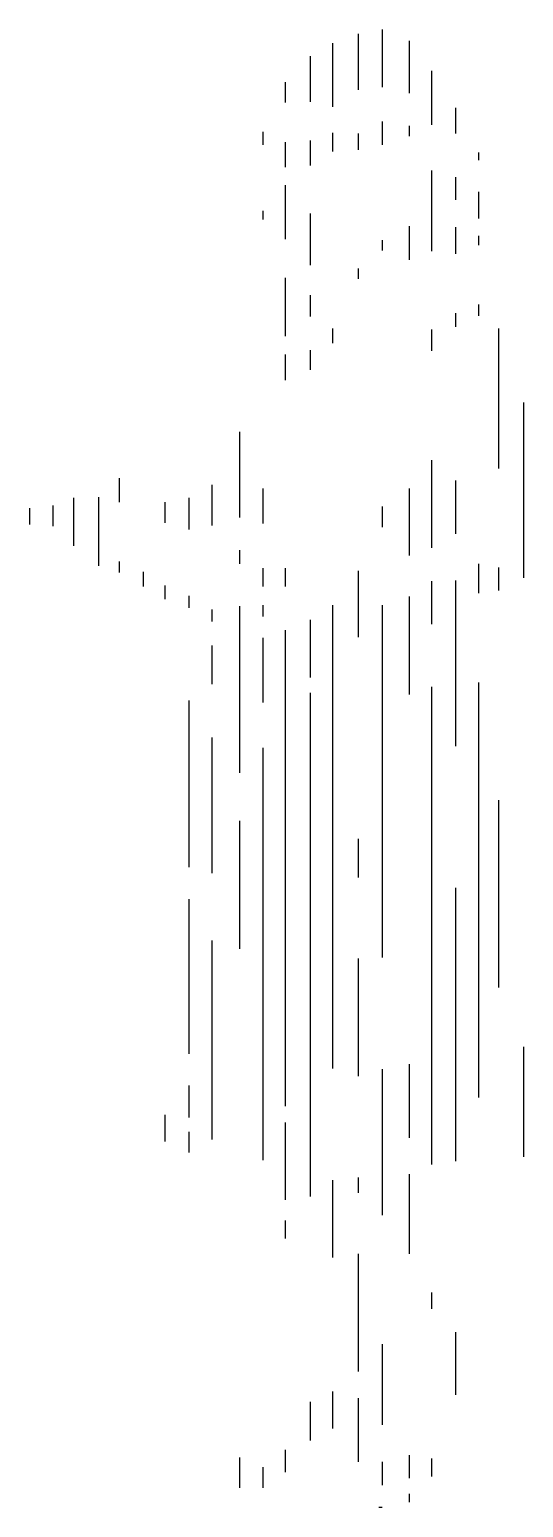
# Model space of a CAD drawing. Extents: x 17064 to 17564, y 3078 to 4574.
import ezdxf

# ---------------------------------------------------------------- set-up
doc = ezdxf.new("R2010")
doc.units = 0
doc.header["$LTSCALE"] = 1270
doc.header["$MEASUREMENT"] = 0
doc.layers.get('0').update_dxf_attribs({"linetype": 'CONTINUOUS'})

msp = doc.modelspace()

# ---------------------------------------------------------------- linework, layer by layer
at = {"linetype": 'CONTINUOUS'}
for p, q in [((17396.8, 4570), (17396.8, 4513.4)), ((17421.2, 4574.3), (17421.2, 4516)), ((17370.7, 4560.4), (17370.7, 4496)), ((17448.2, 4563), (17448.2, 4509.9)), ((17348.1, 4547.3), (17348.1, 4501.2)), ((17322.9, 4521.2), (17322.9, 4500.4)), ((17470.8, 4532.5), (17470.8, 4477.7)), ((17495.1, 4495.1), (17495.1, 4469)), ((17421.2, 4481.2), (17421.2, 4457.7)), ((17448.2, 4476.9), (17448.2, 4466.4)), ((17300.3, 4470.8), (17300.3, 4457.7)), ((17322.9, 4460.3), (17322.9, 4435.1)), ((17348.1, 4462.1), (17348.1, 4436.8)), ((17370.7, 4469.9), (17370.7, 4450.8)), ((17396.8, 4469), (17396.8, 4452.5)), ((17518.6, 4449.9), (17518.6, 4442.1)), ((17470.8, 4431.6), (17470.8, 4349.8)), ((17322.9, 4416.8), (17322.9, 4362)), ((17495.1, 4424.7), (17495.1, 4402)), ((17518.6, 4409.9), (17518.6, 4382.9)), ((17300.3, 4390.7), (17300.3, 4382)), ((17348.1, 4388.1), (17348.1, 4335.9)), ((17448.2, 4375.1), (17448.2, 4341.1)), ((17495.1, 4374.2), (17495.1, 4347.2)), ((17421.2, 4361.2), (17421.2, 4350.7)), ((17518.6, 4365.5), (17518.6, 4355.9)), ((17396.8, 4332.4), (17396.8, 4322)), ((17322.9, 4322.9), (17322.9, 4263.7)), ((17348.1, 4305.5), (17348.1, 4283.7)), ((17518.6, 4295.9), (17518.6, 4284.6)), ((17495.1, 4287.2), (17495.1, 4273.3)), ((17370.7, 4271.5), (17370.7, 4256.8)), ((17470.8, 4270.7), (17470.8, 4248.9)), ((17538.6, 4271.5), (17538.6, 4129.7)), ((17348.1, 4249.8), (17348.1, 4229.8)), ((17322.9, 4245.4), (17322.9, 4219.3)), ((17563.9, 4196.7), (17563.9, 4019.2)), ((17276.8, 4167.1), (17276.8, 4080.1)), ((17470.8, 4138.4), (17470.8, 4049.7)), ((17155, 4120.2), (17155, 4095.8)), ((17495.1, 4117.6), (17495.1, 4063.6)), ((17108.9, 4100.2), (17108.9, 4051.4)), ((17134.1, 4101), (17134.1, 4031.4)), ((17225.4, 4100.2), (17225.4, 4068)), ((17248.9, 4113.2), (17248.9, 4072.3)), ((17300.3, 4109.7), (17300.3, 4074.1)), ((17448.2, 4109.7), (17448.2, 4041.9)), ((17064.5, 4089.7), (17064.5, 4073.2)), ((17088, 4092.3), (17088, 4071.4)), ((17201.1, 4095.8), (17201.1, 4074.9)), ((17421.2, 4091.5), (17421.2, 4070.6)), ((17276.8, 4047.1), (17276.8, 4033.2)), ((17155, 4035.8), (17155, 4024.5)), ((17179.3, 4025.3), (17179.3, 4010.5)), ((17300.3, 4028.8), (17300.3, 4010.5)), ((17322.9, 4028.8), (17322.9, 4010.5)), ((17396.8, 4026.2), (17396.8, 3959.2)), ((17518.6, 4033.2), (17518.6, 4003.6)), ((17538.6, 4029.7), (17538.6, 4006.2)), ((17201.1, 4011.4), (17201.1, 3997.5)), ((17470.8, 4015.8), (17470.8, 3972.3)), ((17495.1, 4016.6), (17495.1, 3848.7)), ((17225.4, 4001), (17225.4, 3988.8)), ((17448.2, 4000.1), (17448.2, 3900.9)), ((17248.9, 3987.1), (17248.9, 3974.9)), ((17276.8, 3990.5), (17276.8, 3821.8)), ((17300.3, 3991.4), (17300.3, 3980.1)), ((17370.7, 3991.4), (17370.7, 3522.5)), ((17421.2, 3991.4), (17421.2, 3634.7)), ((17322.9, 3966.2), (17322.9, 3484.2)), ((17348.1, 3976.6), (17348.1, 3918.3)), ((17248.9, 3950.5), (17248.9, 3911.4)), ((17300.3, 3958.3), (17300.3, 3893.1)), ((17470.8, 3908.8), (17470.8, 3425)), ((17518.6, 3913.1), (17518.6, 3492.9)), ((17225.4, 3894.8), (17225.4, 3726.1)), ((17348.1, 3902.7), (17348.1, 3392.8)), ((17248.9, 3857.4), (17248.9, 3720)), ((17300.3, 3847), (17300.3, 3429.4)), ((17538.6, 3793.9), (17538.6, 3604.3)), ((17276.8, 3773), (17276.8, 3643.4)), ((17396.8, 3754.8), (17396.8, 3715.6)), ((17495.1, 3705.2), (17495.1, 3428.5)), ((17225.4, 3693.9), (17225.4, 3537.3)), ((17248.9, 3652.1), (17248.9, 3450.3)), ((17396.8, 3633.8), (17396.8, 3514.6)), ((17563.9, 3544.2), (17563.9, 3432.9)), ((17421.2, 3521.6), (17421.2, 3373.7)), ((17448.2, 3526.8), (17448.2, 3452)), ((17225.4, 3505.1), (17225.4, 3472.9)), ((17201.1, 3475.5), (17201.1, 3448.5)), ((17225.4, 3458.1), (17225.4, 3437.2)), ((17322.9, 3467.7), (17322.9, 3389.4)), ((17396.8, 3412), (17396.8, 3396.3)), ((17448.2, 3415.5), (17448.2, 3334.6)), ((17370.7, 3409.4), (17370.7, 3331.1)), ((17322.9, 3368.5), (17322.9, 3350.2)), ((17396.8, 3334.6), (17396.8, 3215.4)), ((17470.8, 3295.4), (17470.8, 3278.9)), ((17495.1, 3255.4), (17495.1, 3191.9)), ((17421.2, 3243.2), (17421.2, 3161.4)), ((17370.7, 3195.4), (17370.7, 3157.9)), ((17396.8, 3188.4), (17396.8, 3124)), ((17348.1, 3184.9), (17348.1, 3145.8)), ((17276.8, 3128.4), (17276.8, 3097.9)), ((17322.9, 3136.2), (17322.9, 3113.6)), ((17448.2, 3131), (17448.2, 3107.5)), ((17470.8, 3127.5), (17470.8, 3109.2)), ((17300.3, 3118.8), (17300.3, 3097.9)), ((17421.2, 3124), (17421.2, 3100.5)), ((17448.2, 3091.8), (17448.2, 3083.1)), ((17421.2, 3077.9), (17417.7, 3077.9))]:
    msp.add_line(p, q, dxfattribs=at)

doc.saveas('drawing.dxf')
